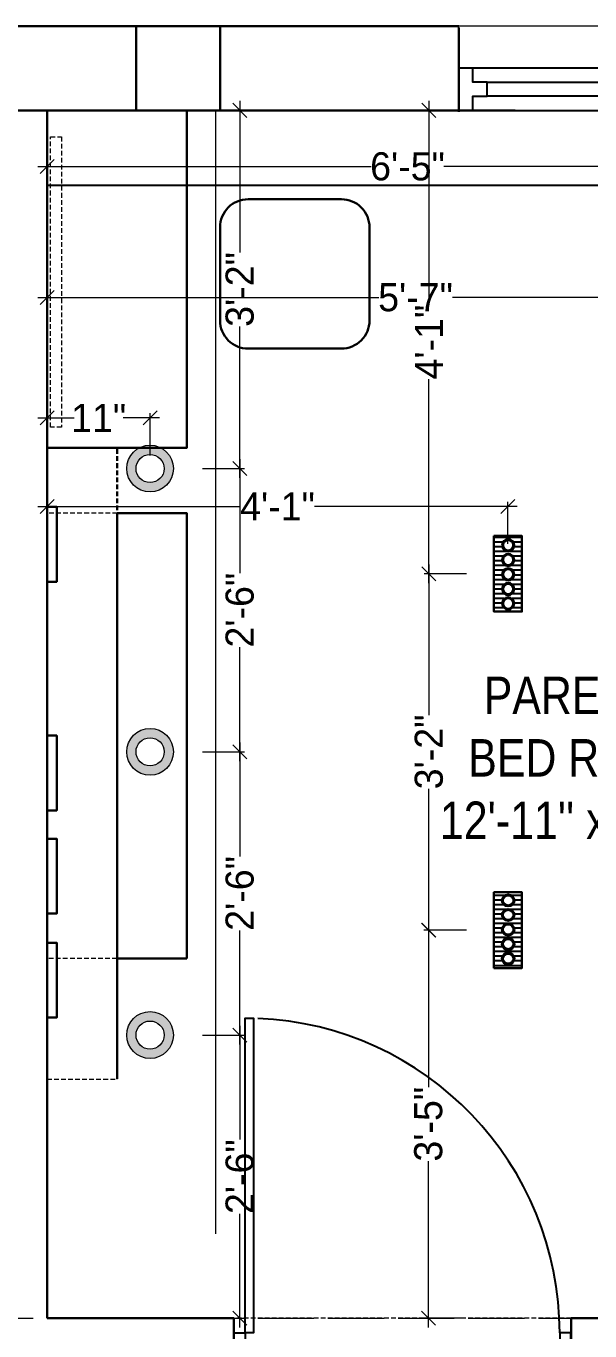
# Model space of a CAD drawing. Header units: millimetres. Extents: x 35877 to 3066687, y -650199 to -40525.
# Drawn here: x 148354.4 to 148414.7, y -180090.9 to -179951.5 of the extents above; entities that cross this region are included whole.
import ezdxf

# ---------------------------------------------------------------- set-up
doc = ezdxf.new("R2010")
doc.units = ezdxf.units.MM
doc.header["$MEASUREMENT"] = 0
doc.header["$PDMODE"] = 35
doc.linetypes.add('ACAD_ISO02W100', pattern=[15, 12, -3])
doc.linetypes.add('DASHED', pattern=[0.75, 0.5, -0.25])
doc.layers.get('Defpoints').update_dxf_attribs({"color": 220})
doc.layers.add('AR DOOR', color=40, linetype='Continuous')
doc.layers.add('AR ELE-5', color=134, linetype='Continuous')
for name, color, linetype, lineweight in [('COLUMN', 1, 'Continuous', 30), ('Electrical', 84, 'Continuous', 30), ('FIRST FLOOR ( TEXT )', 7, 'Continuous', 9), ('FURNITURE', 32, 'Continuous', 9), ('furniture dimensions', 1, 'DASHED', 0), ('GROUND FLOOR', 7, 'Continuous', 9), ('GROUND FLOOR  ( PLINE )', 251, 'Continuous', 30), ('Labelling', 1, 'Continuous', 25), ('wall', 7, 'Continuous', 30)]:
    doc.layers.add(name, color=color, linetype=linetype, lineweight=lineweight)
doc.layers.add('XX~SLAB ( PLINE )', color=251, linetype='Continuous', plot=False)
doc.styles.add('century g', font='GOTHIC.TTF')
doc.styles.add('KATHA', font='swissc.ttf')
doc.dimstyles.new('Archana', dxfattribs={"dimtxt": 2, "dimasz": 0.75, "dimexe": 0.5, "dimexo": 0.5, "dimgap": 0, "dimtad": 0, "dimzin": 0, "dimdsep": 46, "dimlunit": 4, "dimtxsty": 'century g', "dimblk": 'OBLIQUE', "dimcen": 0, "dimdle": 1, "dimclrd": 256, "dimclre": 256, "dimclrt": 256, "dimadec": 0, "dimazin": 0, "dimtfac": 1, "dimtofl": 0, "dimtmove": 1, "dimatfit": 3, "dimfxl": 1, "dimfxlon": 1, "dimtolj": 1, "dimtzin": 0, "dimlwd": -1, "dimlwe": -1, "dimarcsym": 0})

# ---------------------------------------------------------------- blocks, each defined once
blk = doc.blocks.new('*U20')
for points in [[(0, 0), (0, 1120), (30, 1120), (30, 0)], [(-40, 0), (0, 0), (0, -30), (10, -30), (10, -100), (-40, -100)], [(1160, 0), (1120, 0), (1120, -30), (1110, -30), (1110, -100), (1160, -100)]]:
    blk.add_lwpolyline(points, close=True)
at = {"layer": 'AR ELE-5', "linetype": 'ByBlock', "ltscale": 15}
blk.add_arc((-1.6, -0.7), 1121.6, 0.0347, 87.627, dxfattribs=at)
blk = doc.blocks.new('HYTJUK')
at = {"layer": 'Electrical', "lineweight": -3, "true_color": 0x000000}
h = blk.add_hatch(dxfattribs=at)
h.set_pattern_fill('ANSI31', color=18, scale=4, angle=225)
h.set_pattern_definition([(270, (141588.84366, -3593.0246), (0.5, -2e-16), [])])
h.paths.add_polyline_path([(128595.32, 17374.81), (128596.19, 17375.86, -0.675401), (128596.65, 17377, -0.15536), (128597.03, 17376.88), (128597.65, 17377.63), (128597.65, 17377.81), (128589.56, 17377.81), (128589.56, 17374.81)])
h.paths.add_polyline_path([(128590.43, 17375.68, -1), (128590.43, 17377, -1)], flags=16)
h.paths.add_polyline_path([(128591.98, 17377, -1), (128591.98, 17375.68, -1)], flags=16)
h.paths.add_polyline_path([(128590.43, 17375.81, -1), (128590.43, 17376.87, -1)], flags=0)
h.paths.add_polyline_path([(128591.98, 17376.87, -1), (128591.98, 17375.81, -1)], flags=0)
h.paths.add_polyline_path([(128593.54, 17377, -1), (128593.54, 17375.68, -1)], flags=16)
h.paths.add_polyline_path([(128593.54, 17376.87, -1), (128593.54, 17375.81, -1)], flags=0)
h.paths.add_polyline_path([(128595.09, 17377, -1), (128595.09, 17375.68, -1)], flags=16)
h.paths.add_polyline_path([(128595.09, 17376.87, -1), (128595.09, 17375.81, -1)], flags=0)
h.paths.add_polyline_path([(128596.19, 17375.86), (128595.32, 17374.81), (128597.65, 17374.81), (128597.65, 17377.63), (128597.03, 17376.88, -0.731062), (128596.65, 17375.68, -0.193744)], flags=17)
at = {"layer": 'Electrical', "color": 240, "true_color": 0xed1f24}
blk.add_lwpolyline([(128597.65, 17374.81), (128589.56, 17374.81), (128589.56, 17377.81), (128597.65, 17377.81)], close=True, dxfattribs=at)
at = {"layer": 'Electrical', "color": 18, "lineweight": -3, "true_color": 0x000000}
for centre, radius in [((128590.43, 17376.34), 0.662), ((128590.43, 17376.34), 0.53), ((128591.98, 17376.34), 0.662), ((128591.98, 17376.34), 0.53), ((128593.54, 17376.34), 0.662), ((128593.54, 17376.34), 0.53), ((128595.09, 17376.34), 0.662), ((128595.09, 17376.34), 0.53), ((128596.65, 17376.34), 0.662), ((128596.65, 17376.34), 0.53)]:
    blk.add_circle(centre, radius, dxfattribs=at)
blk = doc.blocks.new('_Oblique')
at = {"layer": 'wall', "color": 0, "lineweight": -2}
blk.add_line((-0.5, -0.5), (0.5, 0.5), dxfattribs=at)
blk = doc.blocks.new('*D545')
at = {"layer": 'Defpoints', "color": 0, "linetype": 'Continuous', "lineweight": 0, "transparency": 16777216}
for p in [(148356.67, -179980.51), (148356.67, -179983.72), (148424.02, -179983.72)]:
    blk.add_point(p, dxfattribs=at)
at = {"layer": 'furniture dimensions', "color": 5, "linetype": 'Continuous', "transparency": 16777216}
for p, q in [((148356.67, -179983.22), (148356.67, -179980.01)), ((148355.67, -179980.51), (148392.1, -179980.51)), ((148425.02, -179980.51), (148399.97, -179980.51))]:
    blk.add_line(p, q, dxfattribs=at)
at = {"layer": 'furniture dimensions', "color": 5, "linetype": 'ByBlock', "transparency": 16777216}
blk.add_line((148424.02, -179983.22), (148424.02, -179980.01), dxfattribs=at)
at = {"layer": 'furniture dimensions', "color": 5, "linetype": 'Continuous', "transparency": 16777216, "xscale": 1.5, "yscale": 1.5, "zscale": 1.5, "rotation": 180}
blk.add_blockref('_Oblique', (148356.67, -179980.51), dxfattribs=at)
at = {"layer": 'furniture dimensions', "color": 5, "linetype": 'Continuous', "transparency": 16777216, "xscale": 1.5, "yscale": 1.5, "zscale": 1.5}
blk.add_blockref('_Oblique', (148424.02, -179980.51), dxfattribs=at)
at = {"layer": 'furniture dimensions', "linetype": 'Continuous', "lineweight": 0, "transparency": 16777216, "insert": (148396.03, -179980.51), "char_height": 3, "attachment_point": 5, "style": 'century g'}
blk.add_mtext('\\A1;5\'-7"', dxfattribs=at)
blk = doc.blocks.new('*D552')
at = {"layer": 'Defpoints', "color": 0, "linetype": 'Continuous', "lineweight": 0, "transparency": 16777216}
for p in [(148356.67, -179993.38), (148356.67, -179998.79), (148367.66, -179998.79)]:
    blk.add_point(p, dxfattribs=at)
at = {"layer": 'furniture dimensions', "color": 5, "linetype": 'Continuous', "transparency": 16777216}
for p, q in [((148356.67, -179997.38), (148356.67, -179992.88)), ((148355.67, -179993.38), (148359.55, -179993.38)), ((148368.66, -179993.38), (148364.78, -179993.38))]:
    blk.add_line(p, q, dxfattribs=at)
at = {"layer": 'furniture dimensions', "color": 5, "linetype": 'ByBlock', "transparency": 16777216}
blk.add_line((148367.66, -179997.38), (148367.66, -179992.88), dxfattribs=at)
at = {"layer": 'furniture dimensions', "color": 5, "linetype": 'Continuous', "transparency": 16777216, "xscale": 1.5, "yscale": 1.5, "zscale": 1.5, "rotation": 180}
blk.add_blockref('_Oblique', (148356.67, -179993.38), dxfattribs=at)
at = {"layer": 'furniture dimensions', "color": 5, "linetype": 'Continuous', "transparency": 16777216, "xscale": 1.5, "yscale": 1.5, "zscale": 1.5}
blk.add_blockref('_Oblique', (148367.66, -179993.38), dxfattribs=at)
at = {"layer": 'furniture dimensions', "linetype": 'Continuous', "lineweight": 0, "transparency": 16777216, "insert": (148362.17, -179993.38), "char_height": 3, "attachment_point": 5, "style": 'century g'}
blk.add_mtext('\\A1;11"', dxfattribs=at)
blk = doc.blocks.new('*D553')
at = {"layer": 'Defpoints', "color": 0, "linetype": 'Continuous', "lineweight": 0, "transparency": 16777216}
for p in [(148367.66, -179960.53), (148377.25, -179960.53), (148367.66, -179998.79)]:
    blk.add_point(p, dxfattribs=at)
at = {"layer": 'furniture dimensions', "color": 5, "linetype": 'Continuous', "transparency": 16777216}
for p, q in [((148377.25, -179959.53), (148377.25, -179975.72)), ((148373.25, -179960.53), (148377.75, -179960.53)), ((148377.25, -179999.79), (148377.25, -179983.61))]:
    blk.add_line(p, q, dxfattribs=at)
at = {"layer": 'furniture dimensions', "color": 5, "linetype": 'ByBlock', "transparency": 16777216}
blk.add_line((148373.25, -179998.79), (148377.75, -179998.79), dxfattribs=at)
at = {"layer": 'furniture dimensions', "color": 5, "linetype": 'Continuous', "transparency": 16777216, "xscale": 1.5, "yscale": 1.5, "zscale": 1.5}
for p, rotation in [((148377.25, -179960.53), 90), ((148377.25, -179998.79), 270)]:
    blk.add_blockref('_Oblique', p, dxfattribs=dict(at, rotation=rotation))
at = {"layer": 'furniture dimensions', "linetype": 'Continuous', "lineweight": 0, "transparency": 16777216, "insert": (148377.25, -179979.66), "char_height": 3, "attachment_point": 5, "rotation": 90, "style": 'century g'}
blk.add_mtext('\\A1;3\'-2"', dxfattribs=at)
blk = doc.blocks.new('*D554')
at = {"layer": 'Defpoints', "color": 0, "linetype": 'Continuous', "lineweight": 0, "transparency": 16777216}
for p in [(148367.66, -179998.79), (148367.66, -180029.04), (148377.25, -180029.04)]:
    blk.add_point(p, dxfattribs=at)
at = {"layer": 'furniture dimensions', "color": 5, "linetype": 'Continuous', "transparency": 16777216}
for p, q in [((148377.25, -179997.79), (148377.25, -180009.96)), ((148377.25, -180030.04), (148377.25, -180017.87)), ((148373.25, -180029.04), (148377.75, -180029.04))]:
    blk.add_line(p, q, dxfattribs=at)
at = {"layer": 'furniture dimensions', "color": 5, "linetype": 'ByBlock', "transparency": 16777216}
blk.add_line((148373.25, -179998.79), (148377.75, -179998.79), dxfattribs=at)
at = {"layer": 'furniture dimensions', "color": 5, "linetype": 'Continuous', "transparency": 16777216, "xscale": 1.5, "yscale": 1.5, "zscale": 1.5}
for p, rotation in [((148377.25, -179998.79), 90), ((148377.25, -180029.04), 270)]:
    blk.add_blockref('_Oblique', p, dxfattribs=dict(at, rotation=rotation))
at = {"layer": 'furniture dimensions', "linetype": 'Continuous', "lineweight": 0, "transparency": 16777216, "insert": (148377.25, -180013.91), "char_height": 3, "attachment_point": 5, "rotation": 90, "style": 'century g'}
blk.add_mtext('\\A1;2\'-6"', dxfattribs=at)
blk = doc.blocks.new('*D555')
at = {"layer": 'Defpoints', "color": 0, "linetype": 'Continuous', "lineweight": 0, "transparency": 16777216}
for p in [(148367.66, -180029.04), (148367.66, -180059.29), (148377.25, -180059.29)]:
    blk.add_point(p, dxfattribs=at)
at = {"layer": 'furniture dimensions', "color": 5, "linetype": 'ByBlock', "transparency": 16777216}
blk.add_line((148373.25, -180029.04), (148377.75, -180029.04), dxfattribs=at)
at = {"layer": 'furniture dimensions', "color": 5, "linetype": 'Continuous', "transparency": 16777216}
for p, q in [((148377.25, -180028.04), (148377.25, -180040.21)), ((148377.25, -180060.29), (148377.25, -180048.12)), ((148373.25, -180059.29), (148377.75, -180059.29))]:
    blk.add_line(p, q, dxfattribs=at)
at = {"layer": 'furniture dimensions', "color": 5, "linetype": 'Continuous', "transparency": 16777216, "xscale": 1.5, "yscale": 1.5, "zscale": 1.5}
for p, rotation in [((148377.25, -180029.04), 90), ((148377.25, -180059.29), 270)]:
    blk.add_blockref('_Oblique', p, dxfattribs=dict(at, rotation=rotation))
at = {"layer": 'furniture dimensions', "linetype": 'Continuous', "lineweight": 0, "transparency": 16777216, "insert": (148377.25, -180044.16), "char_height": 3, "attachment_point": 5, "rotation": 90, "style": 'century g'}
blk.add_mtext('\\A1;2\'-6"', dxfattribs=at)
blk = doc.blocks.new('*D556')
at = {"layer": 'Defpoints', "color": 0, "linetype": 'Continuous', "lineweight": 0, "transparency": 16777216}
for p in [(148367.66, -180059.29), (148367.66, -180089.53), (148377.25, -180089.53)]:
    blk.add_point(p, dxfattribs=at)
at = {"layer": 'furniture dimensions', "color": 5, "linetype": 'Continuous', "transparency": 16777216}
for p, q in [((148377.25, -180058.29), (148377.25, -180070.46)), ((148377.25, -180090.53), (148377.25, -180078.37)), ((148373.25, -180089.53), (148377.75, -180089.53))]:
    blk.add_line(p, q, dxfattribs=at)
at = {"layer": 'furniture dimensions', "color": 5, "linetype": 'ByBlock', "transparency": 16777216}
blk.add_line((148373.25, -180059.29), (148377.75, -180059.29), dxfattribs=at)
at = {"layer": 'furniture dimensions', "color": 5, "linetype": 'Continuous', "transparency": 16777216, "xscale": 1.5, "yscale": 1.5, "zscale": 1.5}
for p, rotation in [((148377.25, -180059.29), 90), ((148377.25, -180089.53), 270)]:
    blk.add_blockref('_Oblique', p, dxfattribs=dict(at, rotation=rotation))
at = {"layer": 'furniture dimensions', "linetype": 'Continuous', "lineweight": 0, "transparency": 16777216, "insert": (148377.25, -180074.41), "char_height": 3, "attachment_point": 5, "rotation": 90, "style": 'century g'}
blk.add_mtext('\\A1;2\'-6"', dxfattribs=at)
blk = doc.blocks.new('*D557')
at = {"layer": 'Defpoints', "color": 0, "linetype": 'Continuous', "lineweight": 0, "transparency": 16777216}
for p in [(148405.9, -180002.83), (148405.9, -180014.07), (148356.67, -180018.67)]:
    blk.add_point(p, dxfattribs=at)
at = {"layer": 'furniture dimensions', "color": 5, "linetype": 'ByBlock', "transparency": 16777216}
blk.add_line((148356.67, -180006.83), (148356.67, -180002.33), dxfattribs=at)
at = {"layer": 'furniture dimensions', "color": 5, "linetype": 'Continuous', "transparency": 16777216}
for p, q in [((148405.9, -180006.83), (148405.9, -180002.33)), ((148355.67, -180002.83), (148377.32, -180002.83)), ((148406.9, -180002.83), (148385.25, -180002.83))]:
    blk.add_line(p, q, dxfattribs=at)
at = {"layer": 'furniture dimensions', "color": 5, "linetype": 'Continuous', "transparency": 16777216, "xscale": 1.5, "yscale": 1.5, "zscale": 1.5, "rotation": 180}
blk.add_blockref('_Oblique', (148356.67, -180002.83), dxfattribs=at)
at = {"layer": 'furniture dimensions', "color": 5, "linetype": 'Continuous', "transparency": 16777216, "xscale": 1.5, "yscale": 1.5, "zscale": 1.5}
blk.add_blockref('_Oblique', (148405.9, -180002.83), dxfattribs=at)
at = {"layer": 'furniture dimensions', "linetype": 'Continuous', "lineweight": 0, "transparency": 16777216, "insert": (148381.28, -180002.83), "char_height": 3, "attachment_point": 5, "style": 'century g'}
blk.add_mtext('\\A1;4\'-1"', dxfattribs=at)
blk = doc.blocks.new('*D559')
at = {"layer": 'Defpoints', "color": 0, "linetype": 'Continuous', "lineweight": 0, "transparency": 16777216}
for p in [(148356.67, -179966.53), (148356.67, -179968.54), (148433.67, -179968.54)]:
    blk.add_point(p, dxfattribs=at)
at = {"layer": 'furniture dimensions', "color": 5, "linetype": 'Continuous', "transparency": 16777216}
for p, q in [((148356.67, -179968.04), (148356.67, -179966.03)), ((148355.67, -179966.53), (148391.29, -179966.53)), ((148434.67, -179966.53), (148399.04, -179966.53))]:
    blk.add_line(p, q, dxfattribs=at)
at = {"layer": 'furniture dimensions', "color": 5, "linetype": 'ByBlock', "transparency": 16777216}
blk.add_line((148433.67, -179968.04), (148433.67, -179966.03), dxfattribs=at)
at = {"layer": 'furniture dimensions', "color": 5, "linetype": 'Continuous', "transparency": 16777216, "xscale": 1.5, "yscale": 1.5, "zscale": 1.5, "rotation": 180}
blk.add_blockref('_Oblique', (148356.67, -179966.53), dxfattribs=at)
at = {"layer": 'furniture dimensions', "color": 5, "linetype": 'Continuous', "transparency": 16777216, "xscale": 1.5, "yscale": 1.5, "zscale": 1.5}
blk.add_blockref('_Oblique', (148433.67, -179966.53), dxfattribs=at)
at = {"layer": 'furniture dimensions', "linetype": 'Continuous', "lineweight": 0, "transparency": 16777216, "insert": (148395.17, -179966.53), "char_height": 3, "attachment_point": 5, "style": 'century g'}
blk.add_mtext('\\A1;6\'-5"', dxfattribs=at)
blk = doc.blocks.new('GF')
at = {"color": 9, "true_color": 0xc7c8ca}
blk.add_lwpolyline([(133536.56, -183540.16), (133537.74, -183540.16), (133537.74, -183571.16), (133536.56, -183571.16)], close=True, dxfattribs=at)
at = {"layer": 'FURNITURE', "color": 9, "lineweight": 25, "true_color": 0xc7c8ca}
blk.add_line((133536.2, -183545.34), (133686.7, -183545.34), dxfattribs=at)
at = {"layer": 'FURNITURE', "color": 9, "linetype": 'DASHED', "lineweight": 30, "true_color": 0xc7c8ca}
blk.add_line((133543.67, -183640.78), (133543.67, -183573.36), dxfattribs=at)
at = {"layer": 'FURNITURE', "color": 9, "linetype": 'DASHED', "lineweight": 20, "true_color": 0xc7c8ca}
blk.add_line((133551.14, -183627.92), (133536.2, -183627.92), dxfattribs=at)
at = {"layer": 'FURNITURE', "color": 9, "lineweight": 30, "true_color": 0xc7c8ca}
blk.add_line((133543.67, -183627.92), (133551.14, -183627.92), dxfattribs=at)
for points in [[(133536.2, -183537.34), (133551.14, -183537.34), (133551.14, -183573.36), (133536.2, -183573.36)], [(133536.2, -183579.68), (133537.23, -183579.68), (133537.23, -183587.68), (133536.2, -183587.68)], [(133536.2, -183604.1), (133537.23, -183604.1), (133537.23, -183612.1), (133536.2, -183612.1)], [(133536.2, -183615.13), (133537.23, -183615.13), (133537.23, -183623.12), (133536.2, -183623.12)], [(133536.2, -183626.23), (133537.23, -183626.23), (133537.23, -183634.23), (133536.2, -183634.23)]]:
    blk.add_lwpolyline(points, close=True, dxfattribs=at)
blk.add_lwpolyline([(133557.67, -183546.83), (133567.64, -183546.83, -0.414214), (133570.64, -183549.83), (133570.64, -183559.78, -0.414214), (133567.64, -183562.78), (133557.67, -183562.78, -0.414214), (133554.67, -183559.78), (133554.67, -183549.83, -0.414214)], format="xyb", close=True, dxfattribs=at)
at = {"layer": 'FURNITURE', "color": 9, "linetype": 'DASHED', "lineweight": 20, "true_color": 0xc7c8ca}
blk.add_lwpolyline([(133536.2, -183640.79), (133543.67, -183640.79), (133543.67, -183580.36), (133536.2, -183580.36)], close=True, dxfattribs=at)
at = {"layer": 'FURNITURE', "color": 9, "lineweight": 30, "true_color": 0xc7c8ca}
blk.add_lwpolyline([(133543.67, -183640.78), (133543.67, -183580.36), (133551.14, -183580.36), (133551.14, -183627.92)], dxfattribs=at)
blk = doc.blocks.new('*D879')
at = {"layer": 'Defpoints', "color": 0, "linetype": 'Continuous', "lineweight": 0, "transparency": 16777216}
for p in [(148401.42, -179960.53), (148397.46, -180010.02), (148404.4, -180010.02)]:
    blk.add_point(p, dxfattribs=at)
at = {"layer": 'furniture dimensions', "color": 5, "linetype": 'Continuous', "transparency": 16777216}
for p, q in [((148397.46, -179959.53), (148397.46, -179981.31)), ((148397.46, -180011.02), (148397.46, -179989.24)), ((148401.46, -180010.02), (148396.96, -180010.02))]:
    blk.add_line(p, q, dxfattribs=at)
at = {"layer": 'furniture dimensions', "color": 5, "linetype": 'ByBlock', "transparency": 16777216}
blk.add_line((148400.92, -179960.53), (148396.96, -179960.53), dxfattribs=at)
at = {"layer": 'furniture dimensions', "color": 5, "linetype": 'Continuous', "transparency": 16777216, "xscale": 1.5, "yscale": 1.5, "zscale": 1.5}
for p, rotation in [((148397.46, -179960.53), 90), ((148397.46, -180010.02), 270)]:
    blk.add_blockref('_Oblique', p, dxfattribs=dict(at, rotation=rotation))
at = {"layer": 'furniture dimensions', "linetype": 'Continuous', "lineweight": 0, "transparency": 16777216, "insert": (148397.46, -179985.28), "char_height": 3, "attachment_point": 5, "rotation": 90, "style": 'century g'}
blk.add_mtext('\\A1;4\'-1"', dxfattribs=at)
blk = doc.blocks.new('*D880')
at = {"layer": 'Defpoints', "color": 0, "linetype": 'Continuous', "lineweight": 0, "transparency": 16777216}
for p in [(148404.46, -180010.02), (148397.46, -180048.08), (148404.4, -180048.08)]:
    blk.add_point(p, dxfattribs=at)
at = {"layer": 'furniture dimensions', "color": 5, "linetype": 'Continuous', "transparency": 16777216}
for p, q in [((148397.46, -180009.02), (148397.46, -180025.11)), ((148397.46, -180049.08), (148397.46, -180033)), ((148401.46, -180048.08), (148396.96, -180048.08))]:
    blk.add_line(p, q, dxfattribs=at)
at = {"layer": 'furniture dimensions', "color": 5, "linetype": 'ByBlock', "transparency": 16777216}
blk.add_line((148401.46, -180010.02), (148396.96, -180010.02), dxfattribs=at)
at = {"layer": 'furniture dimensions', "color": 5, "linetype": 'Continuous', "transparency": 16777216, "xscale": 1.5, "yscale": 1.5, "zscale": 1.5}
for p, rotation in [((148397.46, -180010.02), 90), ((148397.46, -180048.08), 270)]:
    blk.add_blockref('_Oblique', p, dxfattribs=dict(at, rotation=rotation))
at = {"layer": 'furniture dimensions', "linetype": 'Continuous', "lineweight": 0, "transparency": 16777216, "insert": (148397.46, -180029.05), "char_height": 3, "attachment_point": 5, "rotation": 90, "style": 'century g'}
blk.add_mtext('\\A1;3\'-2"', dxfattribs=at)
blk = doc.blocks.new('*D881')
at = {"layer": 'Defpoints', "color": 0, "linetype": 'Continuous', "lineweight": 0, "transparency": 16777216}
for p in [(148404.4, -180048.08), (148397.4, -180089.53), (148404.4, -180089.53)]:
    blk.add_point(p, dxfattribs=at)
at = {"layer": 'furniture dimensions', "color": 5, "linetype": 'Continuous', "transparency": 16777216}
for p, q in [((148397.4, -180047.08), (148397.4, -180064.87)), ((148397.4, -180090.53), (148397.4, -180072.75)), ((148401.4, -180089.53), (148396.9, -180089.53))]:
    blk.add_line(p, q, dxfattribs=at)
at = {"layer": 'furniture dimensions', "color": 5, "linetype": 'ByBlock', "transparency": 16777216}
blk.add_line((148401.4, -180048.08), (148396.9, -180048.08), dxfattribs=at)
at = {"layer": 'furniture dimensions', "color": 5, "linetype": 'Continuous', "transparency": 16777216, "xscale": 1.5, "yscale": 1.5, "zscale": 1.5}
for p, rotation in [((148397.4, -180048.08), 90), ((148397.4, -180089.53), 270)]:
    blk.add_blockref('_Oblique', p, dxfattribs=dict(at, rotation=rotation))
at = {"layer": 'furniture dimensions', "linetype": 'Continuous', "lineweight": 0, "transparency": 16777216, "insert": (148397.4, -180068.81), "char_height": 3, "attachment_point": 5, "rotation": 90, "style": 'century g'}
blk.add_mtext('\\A1;3\'-5"', dxfattribs=at)

msp = doc.modelspace()

# ---------------------------------------------------------------- hatches: boundary and pattern name
at = {"layer": 'FURNITURE', "lineweight": 0, "transparency": 33554600}
h = msp.add_hatch(color=9, dxfattribs=at)
h.dxf.hatch_style = 1
h.paths.add_polyline_path([(148365.1645, -179998.7894, 1), (148370.1645, -179998.7894, 1)])
h.paths.add_polyline_path([(148369.1645, -179998.7894, -1), (148366.1645, -179998.7894, -1)], flags=16)
h = msp.add_hatch(color=9, dxfattribs=at)
h.dxf.hatch_style = 1
h.paths.add_polyline_path([(148365.1646, -180029.0395, 1), (148370.1646, -180029.0395, 1)])
h.paths.add_polyline_path([(148369.1646, -180029.0395, -1), (148366.1646, -180029.0395, -1)], flags=16)
h = msp.add_hatch(color=9, dxfattribs=at)
h.dxf.hatch_style = 1
h.paths.add_polyline_path([(148365.1645, -180059.2896, 1), (148370.1645, -180059.2896, 1)])
h.paths.add_polyline_path([(148369.1645, -180059.2896, -1), (148366.1645, -180059.2896, -1)], flags=16)

# ---------------------------------------------------------------- linework, layer by layer
at = {"layer": 'COLUMN', "transparency": 33554687, "elevation": -0.2268}
for points in [[(148366.1668, -179951.5345), (148375.1668, -179951.5345), (148375.1668, -179960.5345), (148366.1668, -179960.5345)], [(148427.6668, -180089.5345), (148427.6668, -180098.5345), (148412.6668, -180098.5345), (148412.6668, -180089.5345)]]:
    msp.add_lwpolyline(points, close=True, dxfattribs=at)
at = {"layer": 'furniture dimensions', "color": 9, "lineweight": 0, "true_color": 0xc7c8ca, "transparency": 33554687, "elevation": -0.2268}
msp.add_lwpolyline([(148356.6668, -179960.5345), (148507.1668, -179960.5345), (148507.1668, -180089.5345), (148356.6668, -180089.5345)], close=True, dxfattribs=at)
at = {"layer": 'furniture dimensions', "color": 18, "linetype": 'Continuous', "lineweight": 0, "true_color": 0x000000, "transparency": 33554687}
for centre, radius in [((148367.6645, -179998.7894, -0.2268), 2.5), ((148367.6645, -179998.7894, -0.2268), 1.5), ((148367.6646, -180029.0395, -0.2268), 2.5), ((148367.6646, -180029.0395, -0.2268), 1.5), ((148367.6645, -180059.2896, -0.2268), 2.5), ((148367.6645, -180059.2896, -0.2268), 1.5)]:
    msp.add_circle(centre, radius, dxfattribs=at)
at = {"layer": 'GROUND FLOOR', "transparency": 33554687}
for p, q in [((148511.6668, -179951.5345, -0.2268), (148111.1668, -179951.5345, -0.2268)), ((148400.6668, -179951.6857, -0.2215), (148400.6668, -179960.6857, -0.2215)), ((148502.6668, -179960.5345, -0.2268), (148352.6668, -179960.5345, -0.2268)), ((148356.6668, -180089.5345, -0.2268), (148374.6668, -180089.5345, -0.2268)), ((148412.6668, -180089.5345, -0.2268), (148412.6668, -180244.0345, -0.2268)), ((148441.1668, -180089.5345, -0.2268), (148412.6668, -180089.5345, -0.2268))]:
    msp.add_line(p, q, dxfattribs=at)
at = {"layer": 'GROUND FLOOR  ( PLINE )', "transparency": 33554687}
for p, q in [((148274.6668, -179951.5345, -0.2268), (148400.6668, -179951.5345, -0.2215)), ((148400.6668, -179951.6857, -0.2215), (148400.6668, -179960.6857, -0.2215)), ((148406.6668, -179960.5345, -0.2268), (148348.1668, -179960.5345, -0.2268)), ((148356.6668, -179960.5345, -0.2268), (148356.6668, -180089.5345, -0.2268)), ((148356.6668, -180089.5345, -0.2268), (148376.6285, -180089.5345, -0.2268)), ((148376.6285, -180089.5345, -0.2268), (148376.6285, -180094.1015, -0.2268))]:
    msp.add_line(p, q, dxfattribs=at)
at = {"layer": 'GROUND FLOOR  ( PLINE )', "transparency": 33554687, "elevation": -0.2268}
msp.add_lwpolyline([(148417.1668, -180221.5345), (148445.6617, -180221.5345), (148445.6617, -180226.0345), (148417.1668, -180226.0345), (148417.1668, -180244.0345), (148412.6668, -180244.0345), (148412.6668, -180089.5345), (148441.1668, -180089.5345), (148441.1668, -180094.0345), (148427.6668, -180094.0345)], dxfattribs=at)
at = {"layer": 'Labelling', "color": 251, "linetype": 'ACAD_ISO02W100', "lineweight": 0, "ltscale": 10, "true_color": 0x636466, "transparency": 33554687}
msp.add_line((148374.6668, -179960.5345, -0.2268), (148374.6668, -180089.5345, -0.2268), dxfattribs=at)
at = {"layer": 'Labelling', "color": 251, "linetype": 'ACAD_ISO02W100', "lineweight": 0, "ltscale": 0.5, "true_color": 0x636466, "transparency": 33554687}
msp.add_line((148274.1668, -180089.5345, -0.2268), (148412.6668, -180089.5345, -0.2268), dxfattribs=at)
at = {"layer": 'XX~SLAB ( PLINE )', "transparency": 33554687, "elevation": -0.2268}
msp.add_lwpolyline([(148466.6668, -179956.0345), (148465.1668, -179956.0345), (148465.1668, -179957.5345), (148463.6668, -179957.5345), (148463.6668, -179959.0345), (148403.6668, -179959.0345), (148403.6668, -179957.5345), (148402.1668, -179957.5345), (148402.1668, -179956.0345), (148400.6668, -179956.0345), (148400.6668, -179960.5345), (148402.1668, -179960.5345), (148402.1668, -179959.0345), (148403.6668, -179959.0345), (148403.6668, -179957.5345), (148463.6668, -179957.5345), (148463.6668, -179959.0345), (148465.1668, -179959.0345), (148465.1668, -179960.5345), (148466.6668, -179960.5345), (148466.6668, -179956.0345), (148400.6668, -179956.0345), (148400.6668, -179960.5345), (148466.6668, -179960.5345)], close=True, dxfattribs=at)

# ---------------------------------------------------------------- block references
at = {"layer": 'AR DOOR', "linetype": 'ByBlock', "lineweight": -2, "transparency": 33554687, "extrusion": (0, 0, -1), "xscale": -0.02999999999997555, "yscale": 0.02999999999997555, "zscale": -0.02999999999997555}
msp.add_blockref('*U20', (-148377.8285, -180091.1015, 0.2268), dxfattribs=at)
at = {"layer": 'Electrical', "transparency": 33554687, "xscale": -1, "rotation": 270}
msp.add_blockref('HYTJUK', (131029.5858, -308603.6295, -0.2268), dxfattribs=at)
at = {"layer": 'Electrical', "transparency": 33554687, "rotation": 270}
msp.add_blockref('HYTJUK', (131029.5858, -51454.478, -0.2268), dxfattribs=at)
at = {"layer": 'furniture dimensions', "color": 18, "lineweight": 30, "true_color": 0x000000, "transparency": 33554687}
msp.add_blockref('GF', (14820.4697, 3576.8013, -0.2268), dxfattribs=at)

# ---------------------------------------------------------------- texts
at = {"layer": 'FIRST FLOOR ( TEXT )', "transparency": 33554687, "insert": (148414.1298, -180029.7117, -0.2268), "char_height": 4, "attachment_point": 5, "style": 'KATHA'}
msp.add_mtext("PARENTS \\PBED ROOM\\P12'-11'' x 10'-9''", dxfattribs=at)

# ---------------------------------------------------------------- dimensions: what is measured, and where the dimension line sits
at = {"layer": 'furniture dimensions', "color": 5, "linetype": 'Continuous', "lineweight": 0, "transparency": 33554687}
for base, p1, p2, picture, middle in [((148377.2468, -179960.5345, -0.2268), (148367.6645, -179998.7894, -0.2268), (148367.6645, -179960.5345, -0.2268), '*D553', (148377.2468, -179979.6619, -0.2268)), ((148397.4591, -180010.0229, -0.2268), (148401.4168, -179960.5345, -0.2268), (148404.3997, -180010.0229, -0.2268), '*D879', (148397.4591, -179985.2787, -0.2268)), ((148377.2468, -180029.0395, -0.2268), (148367.6645, -179998.7894, -0.2268), (148367.6646, -180029.0395, -0.2268), '*D554', (148377.2468, -180013.9145, -0.2268)), ((148397.4591, -180048.0847, -0.2268), (148404.4591, -180010.0229, -0.2268), (148404.3997, -180048.0847, -0.2268), '*D880', (148397.4591, -180029.0538, -0.2268)), ((148377.2468, -180059.2896, -0.2268), (148367.6646, -180029.0395, -0.2268), (148367.6645, -180059.2896, -0.2268), '*D555', (148377.2468, -180044.1646, -0.2268)), ((148397.3997, -180089.5345, -0.2268), (148404.3997, -180048.0847, -0.2268), (148404.3997, -180089.5345, -0.2268), '*D881', (148397.3997, -180068.8096, -0.2268)), ((148377.2468, -180089.5345, -0.2268), (148367.6645, -180059.2896, -0.2268), (148367.6645, -180089.5345, -0.2268), '*D556', (148377.2468, -180074.4121, -0.2268))]:
    dim = msp.add_linear_dim(base=base, p1=p1, p2=p2, angle=90, dimstyle='Archana', override={"dimtxt": 3, "dimasz": 1.5, "dimdec": 0, "dimclrd": 5, "dimclre": 5, "dimfxl": 4}, dxfattribs=at)
    dim.commit()
    dim.dimension.update_dxf_attribs({"geometry": picture, "text_midpoint": middle})
for base, p1, p2, picture, middle in [((148356.6668, -179966.5345, -0.2268), (148433.6667, -179968.5402, -0.2268), (148356.6668, -179968.5402, -0.2268), '*D559', (148395.1667, -179966.5345, -0.2268)), ((148356.6668, -179993.3804, -0.2268), (148367.6645, -179998.7894, -0.2268), (148356.6668, -179998.7894, -0.2268), '*D552', (148362.1656, -179993.3804, -0.2268)), ((148405.8997, -180002.8267, -0.2268), (148356.6668, -180018.6712, -0.2268), (148405.8997, -180014.0676, -0.2268), '*D557', (148381.2832, -180002.8267, -0.2268))]:
    dim = msp.add_linear_dim(base=base, p1=p1, p2=p2, dimstyle='Archana', override={"dimtxt": 3, "dimasz": 1.5, "dimdec": 0, "dimclrd": 5, "dimclre": 5, "dimfxl": 4}, dxfattribs=at)
    dim.commit()
    dim.dimension.update_dxf_attribs({"geometry": picture, "text_midpoint": middle})
dim = msp.add_linear_dim(base=(148356.6668, -179980.5066, -0.2268), p1=(148424.0207, -179983.72, -0.2268), p2=(148356.6668, -179983.72, -0.2268), dimstyle='Archana', override={"dimtxt": 3, "dimasz": 1.5, "dimdec": 0, "dimclrd": 5, "dimclre": 5, "dimfxl": 4}, dxfattribs=at)
dim.commit()
dim.dimension.update_dxf_attribs({"geometry": '*D545', "text_midpoint": (148396.0322, -179980.5066, -0.2268), "dimtype": 160})

doc.saveas('drawing.dxf')
